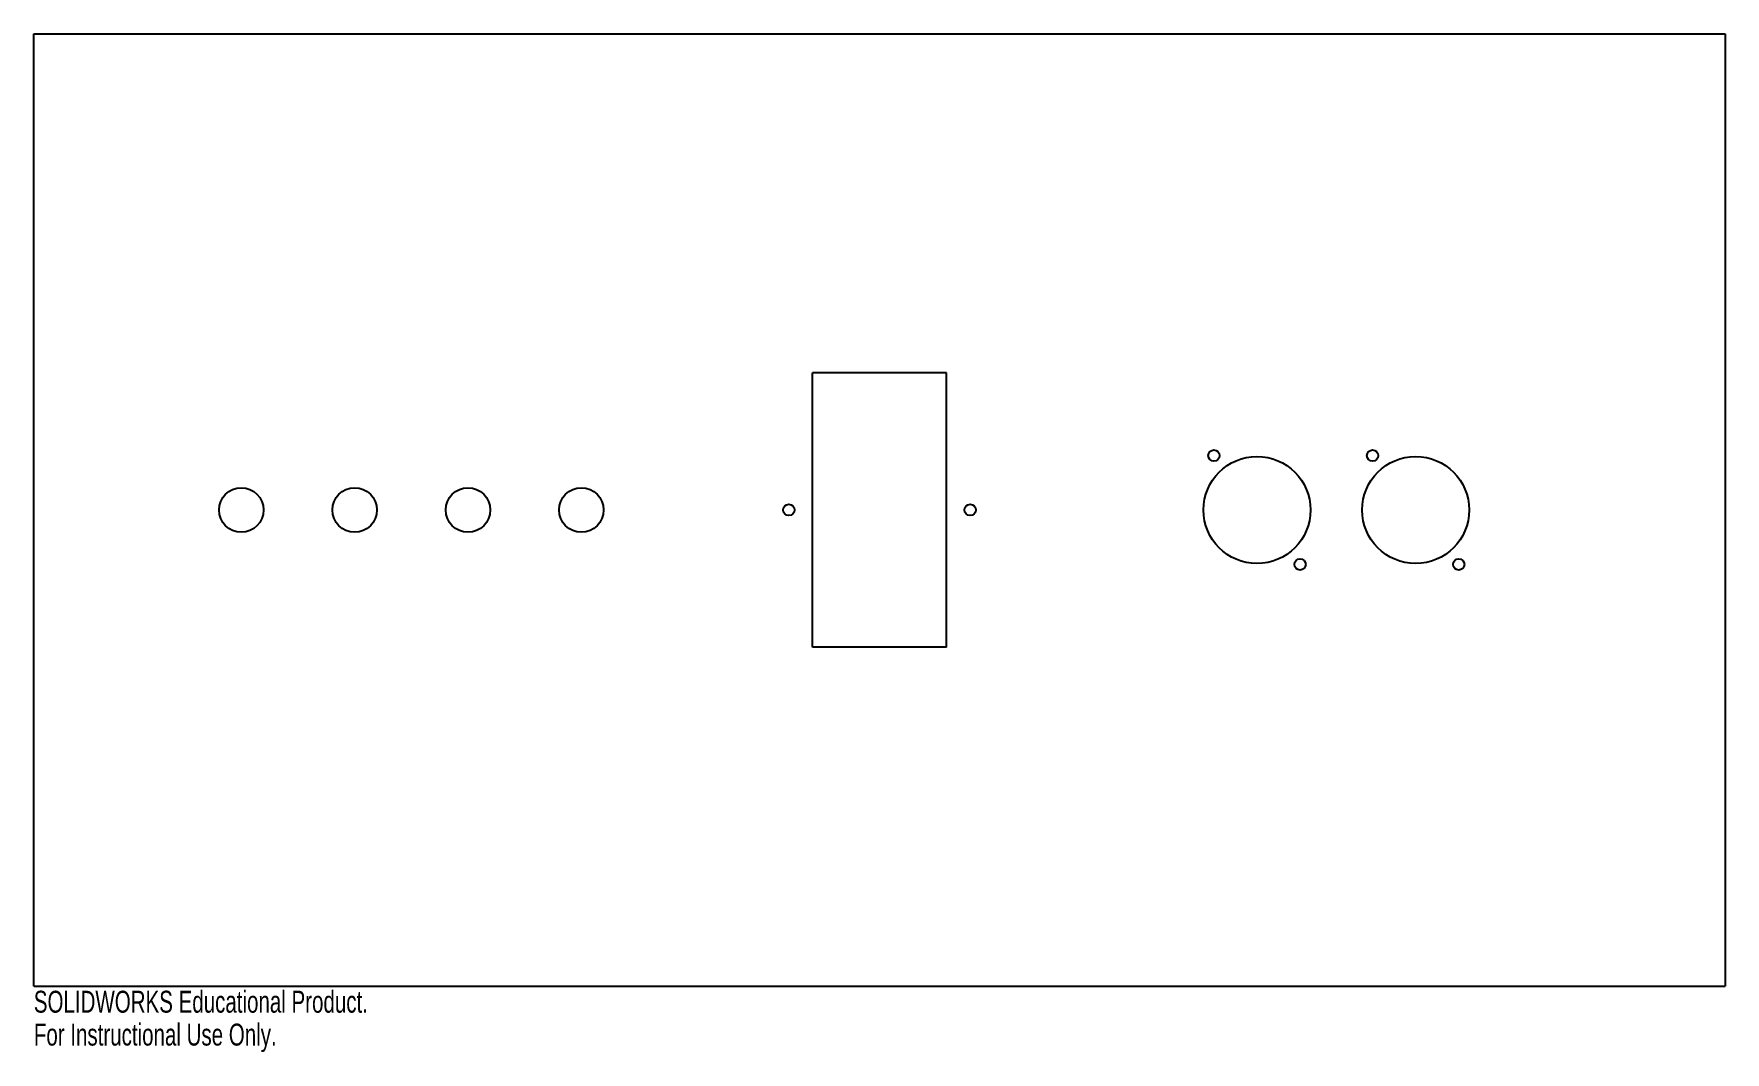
# Model space of a CAD drawing. Header units: millimetres. Extents: x 0 to 373, y -15 to 210.
import ezdxf

# ---------------------------------------------------------------- set-up
doc = ezdxf.new("R2010")
doc.units = ezdxf.units.MM
doc.styles.add('SLDTEXTSTYLE0', font='TXT', dxfattribs={"width": 0.7})

msp = doc.modelspace()

# ---------------------------------------------------------------- linework, layer by layer
at = {"color": 7, "linetype": 'Continuous', "lineweight": 25}
for p, q in [((0, 210), (373, 210)), ((0, 0), (0, 210)), ((373, 210), (373, 0)), ((171.75, 74.75), (171.75, 135.25)), ((201.25, 135.25), (171.75, 135.25)), ((201.25, 74.75), (201.25, 135.25)), ((201.25, 74.75), (171.75, 74.75)), ((0, 0), (373, 0))]:
    msp.add_line(p, q, dxfattribs=at)
for centre, radius in [((269.75, 105), 11.8), ((260.25, 117), 1.25), ((304.75, 105), 11.8), ((295.25, 117), 1.25), ((45.75, 105), 4.9), ((70.75, 105), 4.9), ((95.75, 105), 4.9), ((120.75, 105), 4.9), ((166.5, 105), 1.25), ((206.5, 105), 1.25), ((279.25, 93), 1.25), ((314.25, 93), 1.25)]:
    msp.add_circle(centre, radius, dxfattribs=at)

# ---------------------------------------------------------------- texts
at = {"color": 7, "linetype": 'Continuous', "char_height": 4.8336, "attachment_point": 1, "style": 'SLDTEXTSTYLE0'}
for s, insert in [('SOLIDWORKS Educational Product.', (0, -1.02)), ('For Instructional Use Only.', (0, -8.27))]:
    msp.add_mtext(s, dxfattribs=dict(at, insert=insert))

doc.saveas('drawing.dxf')
